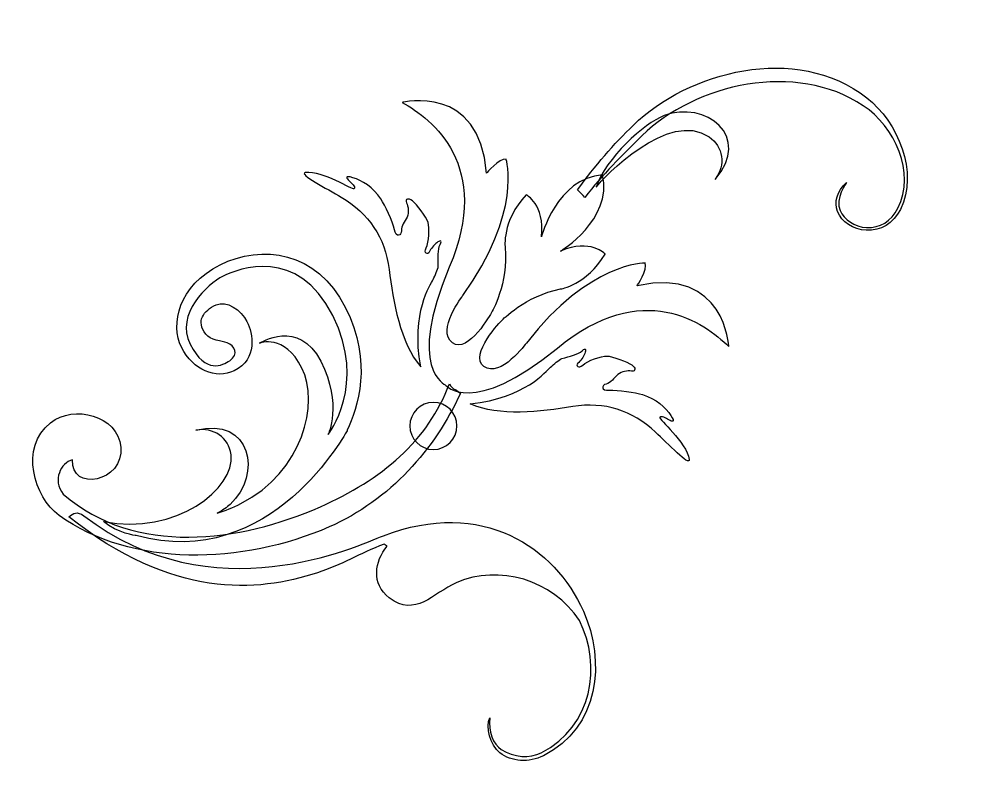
# Model space of a CAD drawing. Header units: millimetres. Extents: x -106 to 106, y -106 to 106.
# Drawn here: x -73.37 to -39.1, y 41.3 to 68.62 of the extents above; entities that cross this region are included whole.
import ezdxf

# ---------------------------------------------------------------- set-up
doc = ezdxf.new("R2010")
doc.units = ezdxf.units.MM
doc.header["$MEASUREMENT"] = 0
doc.layers.add('layer 1', color=7, linetype='Continuous')

msp = doc.modelspace()

# ---------------------------------------------------------------- linework, layer by layer
at = {"layer": 'layer 1', "color": 7}
msp.add_open_spline([(105.6569, -105.6569), (105.6569, -105.6569), (-106.0097, -105.6569), (-106.0097, -105.6569), (-106.0097, -105.6569), (-106.0097, -105.6569), (-106.0097, 106.0097), (-106.0097, 106.0097), (-106.0097, 106.0097), (-106.0097, 106.0097), (105.6569, 106.0097), (105.6569, 106.0097), (105.6569, 106.0097), (105.6569, 106.0097), (105.6569, -105.6569), (105.6569, -105.6569)], degree=3, knots=[0, 0, 0, 0, 0.2, 0.2, 0.2, 0.2, 0.4, 0.4, 0.4, 0.4, 0.6, 0.6, 0.6, 0.6, 1, 1, 1, 1], dxfattribs=at)
at = {"layer": 'layer 1', "color": 250}
for points, knots in [([(-42.7815, 65.7691), (-45.3576, 67.7729), (-49.2359, 66.7049), (-51.2103, 64.7864), (-51.2103, 64.7864), (-51.9074, 64.1087), (-52.5986, 63.3141), (-53.2218, 62.45), (-53.2218, 62.45), (-53.1309, 62.36), (-53.0448, 62.2694), (-52.9621, 62.1781), (-52.9621, 62.1781), (-52.3203, 62.993), (-51.6177, 63.7061), (-50.9004, 64.4022), (-50.9004, 64.4022), (-48.9532, 66.2925), (-45.3431, 67.1027), (-42.9148, 65.4881), (-42.9148, 65.4881), (-41.7883, 64.7386), (-41.0159, 63.0724), (-41.6641, 61.7893), (-41.6641, 61.7893), (-41.9058, 61.319), (-42.3176, 61.0643), (-42.8001, 61.0891), (-42.8001, 61.0891), (-43.2319, 61.112), (-43.6019, 61.3729), (-43.7525, 61.7033), (-43.7525, 61.7033), (-43.9427, 62.1207), (-43.5203, 62.7215), (-43.5203, 62.7215), (-43.5203, 62.7215), (-43.8615, 62.3879), (-43.9756, 62.0112), (-43.8443, 61.6689), (-43.8443, 61.6689), (-43.6995, 61.2934), (-43.2748, 61.015), (-42.8059, 60.9916), (-42.8059, 60.9916), (-42.2832, 60.962), (-41.8341, 61.2396), (-41.5772, 61.7464), (-41.5772, 61.7464), (-40.9055, 63.0724), (-41.6772, 64.9097), (-42.7815, 65.7691)], [0, 0, 0, 0, 0.0714286, 0.0714286, 0.0714286, 0.0714286, 0.1428571, 0.1428571, 0.1428571, 0.1428572, 0.2142857, 0.2142857, 0.2142857, 0.2142857, 0.2857143, 0.2857143, 0.2857143, 0.2857143, 0.3571429, 0.3571429, 0.3571429, 0.3571429, 0.4285714, 0.4285714, 0.4285714, 0.4285714, 0.5, 0.5, 0.5, 0.5, 0.5714286, 0.5714286, 0.5714286, 0.5714286, 0.6428571, 0.6428571, 0.6428571, 0.6428572, 0.7142857, 0.7142857, 0.7142857, 0.7142857, 0.7857143, 0.7857143, 0.7857143, 0.7857143, 0.8571429, 0.8571429, 0.8571429, 0.8571429, 1, 1, 1, 1]), ([(-57.987, 55.4078), (-57.987, 55.4078), (-59.4032, 55.9774), (-57.8488, 59.6556), (-57.8488, 59.6556), (-56.2947, 63.3334), (-58.466, 65.011), (-59.547, 65.6023), (-59.547, 65.6023), (-59.547, 65.6023), (-56.7515, 66.3046), (-56.504, 63.0541), (-56.504, 63.0541), (-56.504, 63.0541), (-56.051, 63.5861), (-55.7984, 63.5604), (-55.7984, 63.5604), (-55.7984, 63.5604), (-55.194, 61.6506), (-57.3606, 58.6372), (-57.3606, 58.6372), (-57.3606, 58.6372), (-58.3268, 57.3689), (-57.7391, 56.9296), (-57.7391, 56.9296), (-57.1732, 56.5076), (-56.3235, 58.0209), (-56.3235, 58.0209), (-56.3235, 58.0209), (-56.3235, 58.0209), (-55.7111, 59.0768), (-55.8351, 60.3692), (-55.8351, 60.3692), (-55.8351, 60.3692), (-55.969, 61.3037), (-55.082, 62.2721), (-55.082, 62.2721), (-55.082, 62.2721), (-54.3878, 61.9283), (-54.5243, 60.757), (-54.5243, 60.757), (-54.5243, 60.757), (-53.9813, 62.8724), (-52.3175, 62.9872), (-52.3175, 62.9872), (-51.959, 61.3592), (-53.8349, 60.2416), (-53.8349, 60.2416), (-53.8349, 60.2416), (-52.7485, 60.7032), (-52.2235, 60.1336), (-52.2235, 60.1336), (-52.2235, 60.1336), (-52.9013, 59.0094), (-53.8364, 58.8737), (-53.8364, 58.8737), (-53.8364, 58.8737), (-55.1115, 58.6288), (-55.9504, 57.7423), (-55.9504, 57.7423), (-55.9504, 57.7423), (-55.9504, 57.7423), (-57.163, 56.4992), (-56.5982, 56.0764), (-56.5982, 56.0764), (-56.0108, 55.6372), (-55.067, 56.9215), (-55.067, 56.9215), (-55.067, 56.9215), (-52.7886, 59.8516), (-50.7848, 59.8106), (-50.7848, 59.8106), (-50.7848, 59.8106), (-50.6889, 59.5753), (-51.0711, 58.9912), (-51.0711, 58.9912), (-51.0711, 58.9912), (-47.884, 59.6709), (-47.7679, 56.792), (-47.7679, 56.792), (-47.7679, 56.792), (-48.6406, 57.6614), (-50.8632, 59.2703), (-53.9512, 56.7398), (-53.9512, 56.7398), (-57.0406, 54.2104), (-57.987, 55.4078), (-57.987, 55.4078)], [0, 0, 0, 0, 0.0434783, 0.0434783, 0.0434783, 0.0434783, 0.0869565, 0.0869565, 0.0869565, 0.0869565, 0.1304348, 0.1304348, 0.1304348, 0.1304348, 0.173913, 0.173913, 0.173913, 0.1739131, 0.2173913, 0.2173913, 0.2173913, 0.2173913, 0.2608696, 0.2608696, 0.2608696, 0.2608696, 0.3043478, 0.3043478, 0.3043478, 0.3043478, 0.3478261, 0.3478261, 0.3478261, 0.3478261, 0.3913043, 0.3913043, 0.3913043, 0.3913044, 0.4347826, 0.4347826, 0.4347826, 0.4347826, 0.4782609, 0.4782609, 0.4782609, 0.4782609, 0.5217391, 0.5217391, 0.5217391, 0.5217391, 0.5652174, 0.5652174, 0.5652174, 0.5652174, 0.6086957, 0.6086957, 0.6086957, 0.6086957, 0.6521739, 0.6521739, 0.6521739, 0.6521739, 0.6956522, 0.6956522, 0.6956522, 0.6956522, 0.7391304, 0.7391304, 0.7391304, 0.7391304, 0.7826087, 0.7826087, 0.7826087, 0.7826087, 0.826087, 0.826087, 0.826087, 0.826087, 0.8695652, 0.8695652, 0.8695652, 0.8695652, 0.9130435, 0.9130435, 0.9130435, 0.9130435, 1, 1, 1, 1]), ([(-48.4792, 64.361), (-49.9358, 65.3734), (-52.3003, 62.8781), (-52.5563, 62.5419), (-52.5563, 62.5419), (-52.2028, 63.5885), (-50.8222, 64.8551), (-50.1015, 65.1286), (-50.1015, 65.1286), (-48.6156, 65.6935), (-46.8972, 64.3822), (-48.2621, 62.8276), (-48.2621, 62.8276), (-47.8568, 63.3523), (-47.9744, 64.0076), (-48.4792, 64.361)], [0, 0, 0, 0, 0.2, 0.2, 0.2, 0.2, 0.4, 0.4, 0.4, 0.4, 0.6, 0.6, 0.6, 0.6, 1, 1, 1, 1]), ([(-63.0333, 63.0714), (-62.4089, 63.1613), (-61.3225, 62.4156), (-61.2794, 62.491), (-61.2794, 62.491), (-61.2343, 62.5657), (-61.3616, 62.6822), (-61.4603, 62.776), (-61.4603, 62.776), (-61.56, 62.8695), (-61.6418, 62.9833), (-61.3252, 62.8883), (-61.3252, 62.8883), (-61.0069, 62.794), (-60.5933, 62.5446), (-60.3156, 62.121), (-60.3156, 62.121), (-60.1653, 61.8906), (-59.89, 61.3128), (-59.8292, 61.0131), (-59.8292, 61.0131), (-59.7686, 60.7139), (-59.5672, 60.7899), (-59.5792, 60.9724), (-59.5792, 60.9724), (-59.5922, 61.1535), (-59.4502, 61.2934), (-59.3741, 61.4691), (-59.3741, 61.4691), (-59.2986, 61.6441), (-59.3302, 61.8422), (-59.3899, 61.9834), (-59.3899, 61.9834), (-59.4502, 62.1254), (-59.324, 62.166), (-59.1791, 62.0504), (-59.1791, 62.0504), (-59.0348, 61.9376), (-58.6722, 61.4625), (-58.6162, 61.2761), (-58.6162, 61.2761), (-58.5595, 61.0896), (-58.5753, 60.5542), (-58.6844, 60.3575), (-58.6844, 60.3575), (-58.7927, 60.1615), (-58.6098, 60.0948), (-58.571, 60.2044), (-58.571, 60.2044), (-58.5302, 60.3143), (-58.3986, 60.4609), (-58.3035, 60.5418), (-58.3035, 60.5418), (-58.2067, 60.624), (-58.0891, 60.6547), (-58.1821, 60.4777), (-58.1821, 60.4777), (-58.2753, 60.3005), (-58.2391, 59.9894), (-58.2495, 59.6993), (-58.2495, 59.6993), (-58.2539, 59.5572), (-58.3731, 59.3727), (-58.4255, 59.212), (-58.4255, 59.212), (-58.522, 59.0353), (-59.2335, 58.04), (-58.8809, 56.0635), (-58.8809, 56.0635), (-59.6213, 56.9372), (-59.8779, 58.4147), (-60.0218, 59.5819), (-60.0218, 59.5819), (-60.1661, 60.747), (-60.7535, 61.5886), (-61.7511, 62.191), (-61.7511, 62.191), (-62.2382, 62.4845), (-63.3227, 63.0293), (-63.0333, 63.0714)], [0, 0, 0, 0, 0.047619, 0.047619, 0.047619, 0.0476191, 0.0952381, 0.0952381, 0.0952381, 0.0952381, 0.1428571, 0.1428571, 0.1428571, 0.1428572, 0.1904762, 0.1904762, 0.1904762, 0.1904762, 0.2380952, 0.2380952, 0.2380952, 0.2380952, 0.2857143, 0.2857143, 0.2857143, 0.2857143, 0.3333333, 0.3333333, 0.3333333, 0.3333333, 0.3809524, 0.3809524, 0.3809524, 0.3809524, 0.4285714, 0.4285714, 0.4285714, 0.4285714, 0.4761905, 0.4761905, 0.4761905, 0.4761905, 0.5238095, 0.5238095, 0.5238095, 0.5238095, 0.5714286, 0.5714286, 0.5714286, 0.5714286, 0.6190476, 0.6190476, 0.6190476, 0.6190476, 0.6666667, 0.6666667, 0.6666667, 0.6666667, 0.7142857, 0.7142857, 0.7142857, 0.7142857, 0.7619048, 0.7619048, 0.7619048, 0.7619048, 0.8095238, 0.8095238, 0.8095238, 0.8095238, 0.8571429, 0.8571429, 0.8571429, 0.8571429, 0.9047619, 0.9047619, 0.9047619, 0.9047619, 1, 1, 1, 1]), ([(-61.6024, 58.2155), (-62.6244, 60.2392), (-64.6268, 60.4979), (-66.1181, 59.7445), (-66.1181, 59.7445), (-67.6105, 58.9903), (-67.9259, 57.5946), (-67.5095, 56.7691), (-67.5095, 56.7691), (-67.0932, 55.9421), (-66.2763, 55.6003), (-65.6104, 55.9244), (-65.6104, 55.9244), (-64.7519, 56.3421), (-64.9341, 57.2686), (-65.1491, 57.6939), (-65.1491, 57.6939), (-65.3643, 58.1192), (-65.8796, 58.476), (-66.2581, 58.3011), (-66.2581, 58.3011), (-66.7265, 58.0848), (-66.9943, 57.7158), (-66.6362, 57.2393), (-66.6362, 57.2393), (-66.4744, 57.0228), (-66.0388, 56.9918), (-65.8671, 56.9296), (-65.8671, 56.9296), (-65.5741, 56.8251), (-65.4302, 56.5191), (-65.772, 56.2849), (-65.772, 56.2849), (-66.0157, 56.1181), (-66.6426, 55.7859), (-67.1936, 56.879), (-67.1936, 56.879), (-67.7471, 57.9711), (-66.5699, 59.0485), (-66.0104, 59.3317), (-66.0104, 59.3317), (-65.4499, 59.6135), (-63.3194, 60.4237), (-62.0545, 57.9217), (-62.0545, 57.9217), (-60.7899, 55.4177), (-62.2218, 53.6225), (-62.2218, 53.6225), (-62.2218, 53.6225), (-62.2218, 53.6225), (-61.6937, 54.6931), (-62.4878, 56.2639), (-62.4878, 56.2639), (-63.2812, 57.8342), (-64.6927, 56.9215), (-64.6927, 56.9215), (-64.6927, 56.9215), (-64.6927, 56.9215), (-63.7991, 57.2723), (-63.1666, 56.021), (-63.1666, 56.021), (-62.5336, 54.7687), (-63.1115, 52.2717), (-65.3743, 51.1278), (-65.3743, 51.1278), (-65.6516, 50.9879), (-65.936, 50.873), (-66.22, 50.7783), (-66.22, 50.7783), (-66.0287, 50.8859), (-65.8702, 50.9949), (-65.7582, 51.0978), (-65.7582, 51.0978), (-64.5895, 52.1766), (-64.996, 54.2984), (-66.9967, 53.7722), (-66.9967, 53.7722), (-66.3454, 53.8998), (-65.8127, 53.5019), (-65.7217, 52.8922), (-65.7217, 52.8922), (-65.5474, 51.6988), (-67.719, 49.9494), (-70.3273, 50.4876), (-70.3273, 50.4876), (-69.8038, 50.0468), (-69.1558, 49.975), (-69.1418, 49.9736), (-69.1418, 49.9736), (-64.2615, 48.6197), (-61.5299, 53.7731), (-61.5299, 53.7731), (-61.5299, 53.7731), (-61.1719, 54.588), (-60.579, 56.1915), (-61.6024, 58.2155)], [0, 0, 0, 0, 0.04, 0.04, 0.04, 0.04, 0.08, 0.08, 0.08, 0.08, 0.12, 0.12, 0.12, 0.12, 0.16, 0.16, 0.16, 0.16, 0.2, 0.2, 0.2, 0.2, 0.24, 0.24, 0.24, 0.24, 0.28, 0.28, 0.28, 0.28, 0.32, 0.32, 0.32, 0.32, 0.36, 0.36, 0.36, 0.36, 0.4, 0.4, 0.4, 0.4, 0.44, 0.44, 0.44, 0.44, 0.48, 0.48, 0.48, 0.48, 0.52, 0.52, 0.52, 0.52, 0.56, 0.56, 0.56, 0.56, 0.6, 0.6, 0.6, 0.6, 0.64, 0.64, 0.64, 0.64, 0.68, 0.68, 0.68, 0.68, 0.72, 0.72, 0.72, 0.72, 0.76, 0.76, 0.76, 0.76, 0.8, 0.8, 0.8, 0.8, 0.84, 0.84, 0.84, 0.84, 0.88, 0.88, 0.88, 0.88, 0.92, 0.92, 0.92, 0.92, 1, 1, 1, 1]), ([(-49.1987, 52.723), (-49.2889, 53.3481), (-50.3108, 54.1792), (-50.252, 54.2425), (-50.252, 54.2425), (-50.1919, 54.306), (-50.0441, 54.2171), (-49.9266, 54.1482), (-49.9266, 54.1482), (-49.8088, 54.0804), (-49.677, 54.0335), (-49.857, 54.3098), (-49.857, 54.3098), (-50.037, 54.5884), (-50.3941, 54.9148), (-50.8766, 55.0612), (-50.8766, 55.0612), (-51.1414, 55.141), (-51.7739, 55.2419), (-52.0779, 55.2155), (-52.0779, 55.2155), (-52.3835, 55.1897), (-52.367, 55.4043), (-52.1869, 55.4436), (-52.1869, 55.4436), (-52.0105, 55.4837), (-51.9172, 55.6587), (-51.7696, 55.781), (-51.7696, 55.781), (-51.6233, 55.9033), (-51.4245, 55.9288), (-51.2719, 55.9107), (-51.2719, 55.9107), (-51.1184, 55.8935), (-51.1162, 56.0258), (-51.2663, 56.1319), (-51.2663, 56.1319), (-51.4168, 56.2391), (-51.9739, 56.452), (-52.1683, 56.454), (-52.1683, 56.454), (-52.3635, 56.4549), (-52.8725, 56.2881), (-53.0296, 56.1285), (-53.0296, 56.1285), (-53.1874, 55.969), (-53.3035, 56.1252), (-53.2096, 56.1945), (-53.2096, 56.1945), (-53.1158, 56.2639), (-53.0117, 56.4317), (-52.9607, 56.5459), (-52.9607, 56.5459), (-52.9106, 56.6616), (-52.9142, 56.7834), (-53.0577, 56.6449), (-53.0577, 56.6449), (-53.2017, 56.5057), (-53.5094, 56.4511), (-53.7855, 56.3603), (-53.7855, 56.3603), (-53.919, 56.3156), (-54.0631, 56.1486), (-54.2035, 56.0541), (-54.2035, 56.0541), (-54.3456, 55.9111), (-55.0979, 54.9475), (-57.0941, 54.7275), (-57.0941, 54.7275), (-56.0467, 54.264), (-54.557, 54.435), (-53.3976, 54.6268), (-53.3976, 54.6268), (-52.2386, 54.8173), (-51.2647, 54.4914), (-50.405, 53.7047), (-50.405, 53.7047), (-49.9861, 53.3202), (-49.1577, 52.4343), (-49.1987, 52.723)], [0, 0, 0, 0, 0.047619, 0.047619, 0.047619, 0.0476191, 0.0952381, 0.0952381, 0.0952381, 0.0952381, 0.1428571, 0.1428571, 0.1428571, 0.1428572, 0.1904762, 0.1904762, 0.1904762, 0.1904762, 0.2380952, 0.2380952, 0.2380952, 0.2380952, 0.2857143, 0.2857143, 0.2857143, 0.2857143, 0.3333333, 0.3333333, 0.3333333, 0.3333333, 0.3809524, 0.3809524, 0.3809524, 0.3809524, 0.4285714, 0.4285714, 0.4285714, 0.4285714, 0.4761905, 0.4761905, 0.4761905, 0.4761905, 0.5238095, 0.5238095, 0.5238095, 0.5238095, 0.5714286, 0.5714286, 0.5714286, 0.5714286, 0.6190476, 0.6190476, 0.6190476, 0.6190476, 0.6666667, 0.6666667, 0.6666667, 0.6666667, 0.7142857, 0.7142857, 0.7142857, 0.7142857, 0.7619048, 0.7619048, 0.7619048, 0.7619048, 0.8095238, 0.8095238, 0.8095238, 0.8095238, 0.8571429, 0.8571429, 0.8571429, 0.8571429, 0.9047619, 0.9047619, 0.9047619, 0.9047619, 1, 1, 1, 1]), ([(-57.8474, 55.4503), (-58.6112, 53.3996), (-60.2939, 51.9839), (-62.5011, 51.0122), (-62.5011, 51.0122), (-65.3965, 49.7399), (-69.1749, 49.2101), (-71.7751, 51.4724), (-71.7751, 51.4724), (-72.1814, 51.9821), (-71.8572, 52.5938), (-71.4421, 52.7106), (-71.4421, 52.7106), (-71.5296, 51.5355), (-69.5764, 51.9084), (-69.7003, 53.1674), (-69.7003, 53.1674), (-69.8153, 54.3184), (-71.399, 54.7074), (-72.2329, 54.0456), (-72.2329, 54.0456), (-73.3598, 53.1488), (-72.8275, 51.3539), (-71.9286, 50.7038), (-71.9286, 50.7038), (-69.3192, 48.813), (-65.2935, 48.9174), (-62.1824, 50.286), (-62.1824, 50.286), (-59.9747, 51.2573), (-58.3595, 53.1092), (-57.4509, 55.1034), (-57.4509, 55.1034), (-57.6898, 55.3359), (-57.666, 55.1807), (-57.8474, 55.4503)], [0, 0, 0, 0, 0.1, 0.1, 0.1, 0.1, 0.2, 0.2, 0.2, 0.2, 0.3, 0.3, 0.3, 0.3, 0.4, 0.4, 0.4, 0.4, 0.5, 0.5, 0.5, 0.5, 0.6, 0.6, 0.6, 0.6, 0.7, 0.7, 0.7, 0.7, 0.8, 0.8, 0.8, 0.8, 1, 1, 1, 1]), ([(-57.5716, 53.9314), (-57.5716, 53.462), (-57.9515, 53.0804), (-58.4221, 53.0804), (-58.4221, 53.0804), (-58.8916, 53.0804), (-59.2723, 53.462), (-59.2723, 53.9314), (-59.2723, 53.9314), (-59.2723, 54.4006), (-58.8916, 54.7816), (-58.4221, 54.7816), (-58.4221, 54.7816), (-57.9515, 54.7816), (-57.5716, 54.4006), (-57.5716, 53.9314)], [0, 0, 0, 0, 0.2, 0.2, 0.2, 0.2, 0.4, 0.4, 0.4, 0.4, 0.6, 0.6, 0.6, 0.6, 1, 1, 1, 1]), ([(-53.0131, 47.2463), (-54.0358, 49.5395), (-56.643, 51.3472), (-60.2268, 49.9659), (-60.2268, 49.9659), (-61.1523, 49.6083), (-66.3844, 47.1209), (-71.0289, 50.6856), (-71.0289, 50.6856), (-71.2814, 50.8654), (-71.4076, 50.7851), (-71.5692, 50.6494), (-71.5692, 50.6494), (-67.8244, 47.6792), (-64.7998, 47.9133), (-62.6034, 48.6333), (-62.6034, 48.6333), (-61.7252, 48.9217), (-61.097, 49.3205), (-60.2025, 49.6658), (-60.2025, 49.6658), (-60.1823, 49.6739), (-60.1079, 49.5851), (-60.0869, 49.5921), (-60.0869, 49.5921), (-60.5447, 49.045), (-60.6729, 48.2316), (-60.0128, 47.7269), (-60.0128, 47.7269), (-59.0716, 47.009), (-58.4527, 47.8914), (-57.5828, 48.2755), (-57.5828, 48.2755), (-56.0794, 48.9417), (-54.116, 48.3825), (-53.1572, 46.9125), (-53.1572, 46.9125), (-52.3404, 45.2728), (-52.6696, 43.0869), (-54.5306, 42.1395), (-54.5306, 42.1395), (-54.9415, 41.9309), (-55.5225, 41.9566), (-55.976, 42.2551), (-55.976, 42.2551), (-56.2589, 42.4408), (-56.4594, 42.9176), (-56.3831, 43.3953), (-56.3831, 43.3953), (-56.5483, 43.0805), (-56.3848, 42.4163), (-56.0263, 42.1323), (-56.0263, 42.1323), (-55.6164, 41.8096), (-54.9685, 41.7666), (-54.4504, 42.0312), (-54.4504, 42.0312), (-52.4366, 43.0552), (-52.2028, 45.4304), (-53.0131, 47.2463)], [0, 0, 0, 0, 0.0625, 0.0625, 0.0625, 0.0625, 0.125, 0.125, 0.125, 0.125, 0.1875, 0.1875, 0.1875, 0.1875, 0.25, 0.25, 0.25, 0.25, 0.3125, 0.3125, 0.3125, 0.3125, 0.375, 0.375, 0.375, 0.375, 0.4375, 0.4375, 0.4375, 0.4375, 0.5, 0.5, 0.5, 0.5, 0.5625, 0.5625, 0.5625, 0.5625, 0.625, 0.625, 0.625, 0.625, 0.6875, 0.6875, 0.6875, 0.6875, 0.75, 0.75, 0.75, 0.75, 0.8125, 0.8125, 0.8125, 0.8125, 0.875, 0.875, 0.875, 0.875, 1, 1, 1, 1])]:
    msp.add_open_spline(points, degree=3, knots=knots, dxfattribs=at)

doc.saveas('drawing.dxf')
